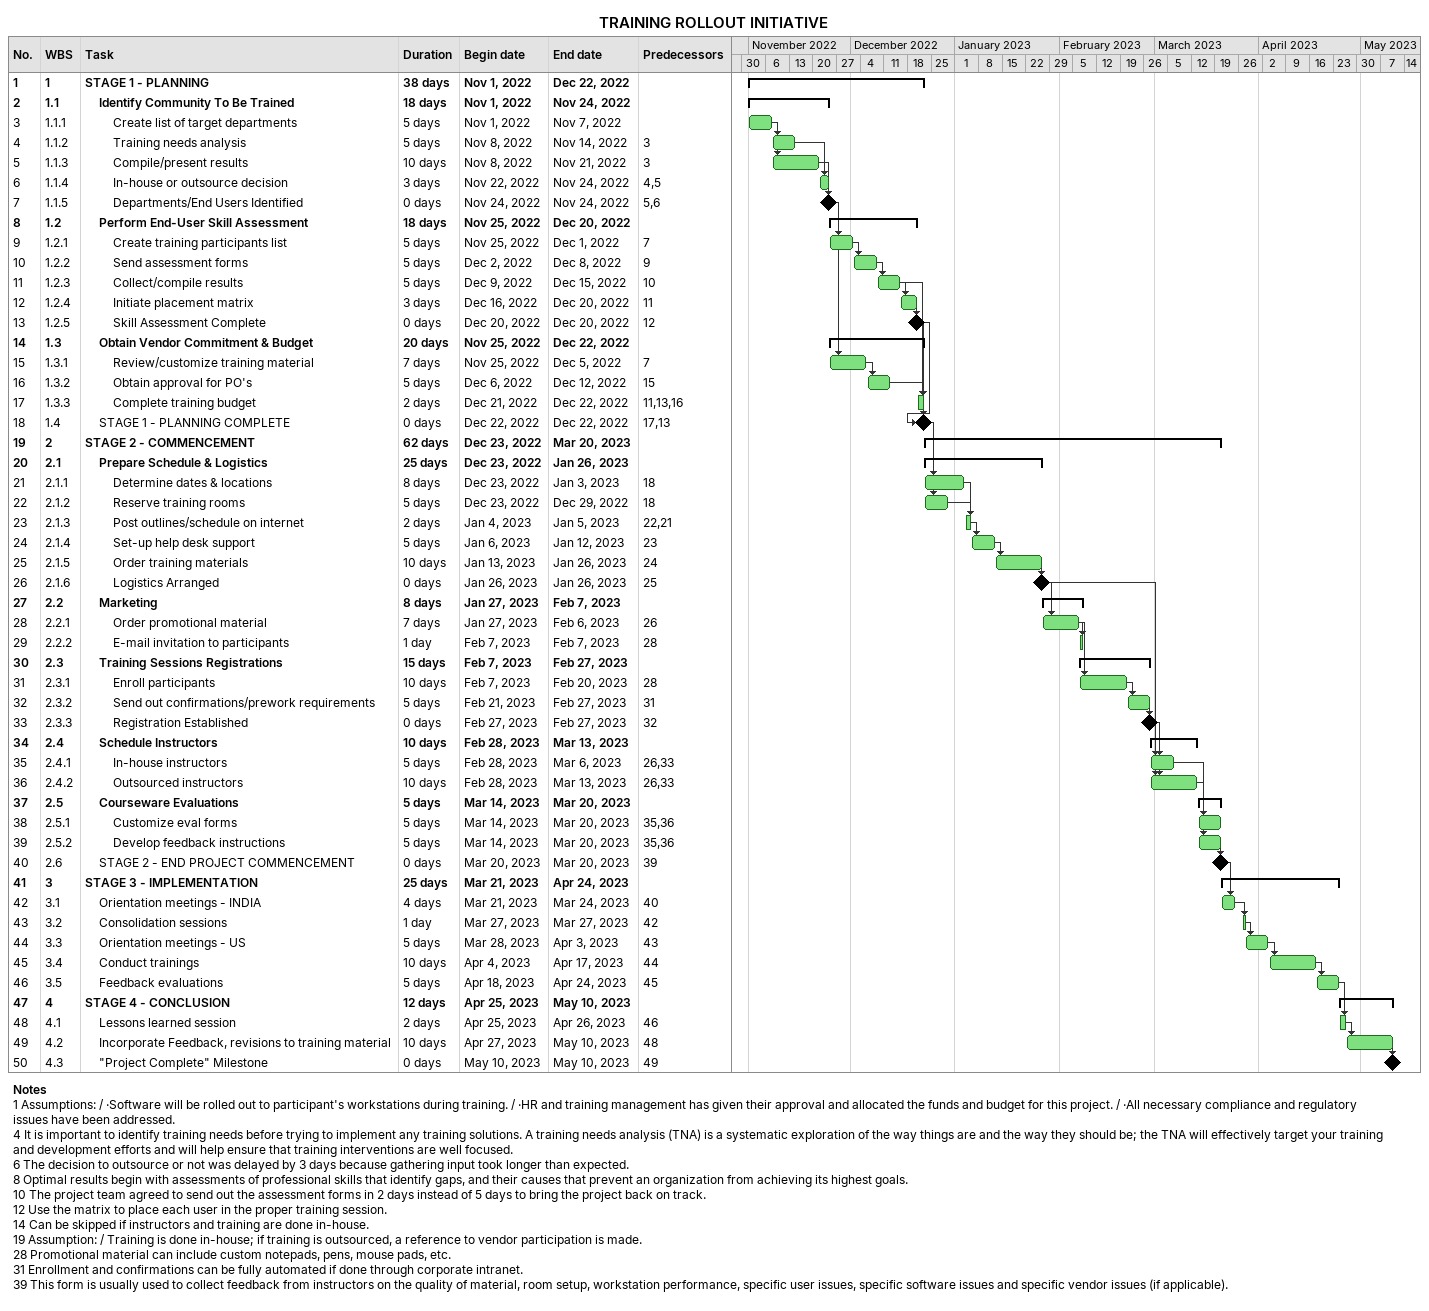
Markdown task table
TRAINING ROLLOUT INITIATIVE

| ID | WBS | Task | Duration | Start | Finish | Predecessors |
|---|---|---|---|---|---|---|
| 1 | 1 | **STAGE 1 - PLANNING** | 38d | 2022-11-01 | 2022-12-22 |  |
| 2 | 1.1 | **Identify Community To Be Trained** | 18d | 2022-11-01 | 2022-11-24 |  |
| 3 | 1.1.1 | Create list of target departments | 5d | 2022-11-01 | 2022-11-07 |  |
| 4 | 1.1.2 | Training needs analysis | 5d | 2022-11-08 | 2022-11-14 | 3 |
| 5 | 1.1.3 | Compile/present results | 10d | 2022-11-08 | 2022-11-21 | 3 |
| 6 | 1.1.4 | In-house or outsource decision | 3d | 2022-11-22 | 2022-11-24 | 4, 5 |
| 7 | 1.1.5 | Departments/End Users Identified | 0d | 2022-11-24 | 2022-11-24 | 5, 6 |
| 8 | 1.2 | **Perform End-User Skill Assessment** | 18d | 2022-11-25 | 2022-12-20 |  |
| 9 | 1.2.1 | Create training participants list | 5d | 2022-11-25 | 2022-12-01 | 7 |
| 10 | 1.2.2 | Send assessment forms | 5d | 2022-12-02 | 2022-12-08 | 9 |
| 11 | 1.2.3 | Collect/compile results | 5d | 2022-12-09 | 2022-12-15 | 10 |
| 12 | 1.2.4 | Initiate placement matrix | 3d | 2022-12-16 | 2022-12-20 | 11 |
| 13 | 1.2.5 | Skill Assessment Complete | 0d | 2022-12-20 | 2022-12-20 | 12 |
| 14 | 1.3 | **Obtain Vendor Commitment & Budget** | 20d | 2022-11-25 | 2022-12-22 |  |
| 15 | 1.3.1 | Review/customize training material | 7d | 2022-11-25 | 2022-12-05 | 7 |
| 16 | 1.3.2 | Obtain approval for PO's | 5d | 2022-12-06 | 2022-12-12 | 15 |
| 17 | 1.3.3 | Complete training budget | 2d | 2022-12-21 | 2022-12-22 | 11, 13, 16 |
| 18 | 1.4 | STAGE 1 - PLANNING COMPLETE | 0d | 2022-12-22 | 2022-12-22 | 17, 13 |
| 19 | 2 | **STAGE 2 - COMMENCEMENT** | 62d | 2022-12-23 | 2023-03-20 |  |
| 20 | 2.1 | **Prepare Schedule & Logistics** | 25d | 2022-12-23 | 2023-01-26 |  |
| 21 | 2.1.1 | Determine dates & locations | 8d | 2022-12-23 | 2023-01-03 | 18 |
| 22 | 2.1.2 | Reserve training rooms | 5d | 2022-12-23 | 2022-12-29 | 18 |
| 23 | 2.1.3 | Post outlines/schedule on internet | 2d | 2023-01-04 | 2023-01-05 | 22, 21 |
| 24 | 2.1.4 | Set-up help desk support | 5d | 2023-01-06 | 2023-01-12 | 23 |
| 25 | 2.1.5 | Order training materials | 10d | 2023-01-13 | 2023-01-26 | 24 |
| 26 | 2.1.6 | Logistics Arranged | 0d | 2023-01-26 | 2023-01-26 | 25 |
| 27 | 2.2 | **Marketing** | 8d | 2023-01-27 | 2023-02-07 |  |
| 28 | 2.2.1 | Order promotional material | 7d | 2023-01-27 | 2023-02-06 | 26 |
| 29 | 2.2.2 | E-mail invitation to participants | 1d | 2023-02-07 | 2023-02-07 | 28 |
| 30 | 2.3 | **Training Sessions Registrations** | 15d | 2023-02-07 | 2023-02-27 |  |
| 31 | 2.3.1 | Enroll participants | 10d | 2023-02-07 | 2023-02-20 | 28 |
| 32 | 2.3.2 | Send out confirmations/prework requirements | 5d | 2023-02-21 | 2023-02-27 | 31 |
| 33 | 2.3.3 | Registration Established | 0d | 2023-02-27 | 2023-02-27 | 32 |
| 34 | 2.4 | **Schedule Instructors** | 10d | 2023-02-28 | 2023-03-13 |  |
| 35 | 2.4.1 | In-house instructors | 5d | 2023-02-28 | 2023-03-06 | 26, 33 |
| 36 | 2.4.2 | Outsourced instructors | 10d | 2023-02-28 | 2023-03-13 | 26, 33 |
| 37 | 2.5 | **Courseware Evaluations** | 5d | 2023-03-14 | 2023-03-20 |  |
| 38 | 2.5.1 | Customize eval forms | 5d | 2023-03-14 | 2023-03-20 | 35, 36 |
| 39 | 2.5.2 | Develop feedback instructions | 5d | 2023-03-14 | 2023-03-20 | 35, 36 |
| 40 | 2.6 | STAGE 2 - END PROJECT COMMENCEMENT | 0d | 2023-03-20 | 2023-03-20 | 39 |
| 41 | 3 | **STAGE 3 - IMPLEMENTATION** | 25d | 2023-03-21 | 2023-04-24 |  |
| 42 | 3.1 | Orientation meetings - INDIA | 4d | 2023-03-21 | 2023-03-24 | 40 |
| 43 | 3.2 | Consolidation sessions | 1d | 2023-03-27 | 2023-03-27 | 42 |
| 44 | 3.3 | Orientation meetings - US | 5d | 2023-03-28 | 2023-04-03 | 43 |
| 45 | 3.4 | Conduct trainings | 10d | 2023-04-04 | 2023-04-17 | 44 |
| 46 | 3.5 | Feedback evaluations | 5d | 2023-04-18 | 2023-04-24 | 45 |
| 47 | 4 | **STAGE 4 - CONCLUSION** | 12d | 2023-04-25 | 2023-05-10 |  |
| 48 | 4.1 | Lessons learned session | 2d | 2023-04-25 | 2023-04-26 | 46 |
| 49 | 4.2 | Incorporate Feedback, revisions to training material | 10d | 2023-04-27 | 2023-05-10 | 48 |
| 50 | 4.3 | "Project Complete" Milestone | 0d | 2023-05-10 | 2023-05-10 | 49 |

Notes
- 1: Assumptions: / ·Software will be rolled out to participant's workstations during training. / ·HR and training management has given their approval and allocated the funds and budget for this project. / ·All necessary compliance and regulatory issues have been addressed.
- 4: It is important to identify training needs before trying to implement any training solutions. A training needs analysis (TNA) is a systematic exploration of the way things are and the way they should be; the TNA will effectively target your training and development efforts and will help ensure that training interventions are well focused.
- 6: The decision to outsource or not was delayed by 3 days because gathering input took longer than expected.
- 8: Optimal results begin with assessments of professional skills that identify gaps, and their causes that prevent an organization from achieving its highest goals.
- 10: The project team agreed to send out the assessment forms in 2 days instead of 5 days to bring the project back on track.
- 12: Use the matrix to place each user in the proper training session.
- 14: Can be skipped if instructors and training are done in-house.
- 19: Assumption: / Training is done in-house; if training is outsourced, a reference to vendor participation is made.
- 28: Promotional material can include custom notepads, pens, mouse pads, etc.
- 31: Enrollment and confirmations can be fully automated if done through corporate intranet.
- 39: This form is usually used to collect feedback from instructors on the quality of material, room setup, workstation performance, specific user issues, specific software issues and specific vendor issues (if applicable).
